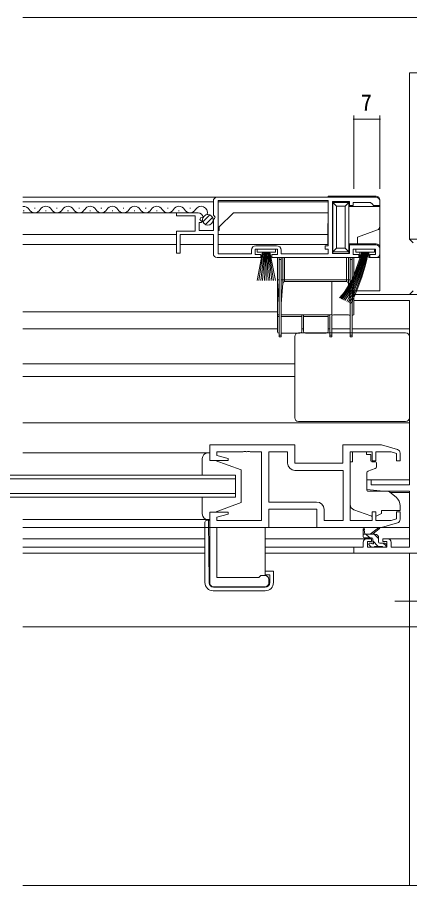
# Model space of a CAD drawing. Units: millimetres, scale not verified. Extents: x -594 to 539, y -420 to 386.
# Drawn here: x 251.5 to 357.6, y -262.5 to -27.5 of the extents above; entities that cross this region are included whole.
import ezdxf
from ezdxf.enums import TextEntityAlignment as Align

# ---------------------------------------------------------------- set-up
doc = ezdxf.new("R2010")
doc.units = ezdxf.units.MM
doc.header["$LTSCALE"] = 2
doc.linetypes.add('CHAIN2', pattern=[12, 9, -1, 1, -1])
for name, color, linetype, lineweight in [('0-3_YKK_11', 7, 'Continuous', 9), ('0-4_YKK_12', 2, 'Continuous', 9), ('0-5_YKK_13', 4, 'Continuous', 9), ('0-6_YKK_D', 6, 'Continuous', 9), ('0-7_YSS_K', 3, 'Continuous', 9)]:
    doc.layers.add(name, color=color, linetype=linetype, lineweight=lineweight)
doc.styles.add('ＭＳ ゴシック', font='')
doc.styles.get('ＭＳ ゴシック').set_extended_font_data('MS Gothic')

msp = doc.modelspace()

# ---------------------------------------------------------------- linework, layer by layer
at = {"layer": '0-3_YKK_11'}
for p, q in [((304.49, -81.02), (304.49, -77.188)), ((305.49, -76.188), (348.49, -76.188)), ((335.49, -77.088), (305.79, -77.088)), ((305.79, -77.088), (305.79, -91.488)), ((335.49, -77.088), (305.79, -77.088)), ((335.49, -89.288), (335.49, -77.088)), ((336.69, -77.288), (336.69, -91.388)), ((341.29, -77.288), (336.69, -77.288)), ((341.29, -78.388), (341.29, -77.288)), ((349.49, -77.188), (349.49, -78.388)), ((342.29, -78.388), (341.29, -78.388)), ((342.29, -77.588), (342.29, -78.388)), ((346.99, -77.588), (342.29, -77.588)), ((347.49, -78.088), (346.99, -77.588)), ((347.79, -78.388), (347.49, -78.088)), ((349.49, -78.388), (347.79, -78.388)), ((294.49, -80.388), (300.395, -80.388)), ((294.49, -81.188), (294.49, -80.388)), ((299.59, -81.188), (294.49, -81.188)), ((299.59, -85.388), (299.59, -81.188)), ((301.12, -81.696), (300.849, -82.164)), ((300.849, -82.164), (301.415, -82.73)), ((301.439, -81.781), (301.12, -81.696)), ((301.689, -81.57), (301.439, -81.781)), ((304.944, -81.56), (304.49, -81.02)), ((304.49, -82.188), (304.79, -81.888)), ((304.49, -85.188), (304.49, -82.188)), ((304.79, -81.888), (304.944, -81.56)), ((300.69, -82.988), (300.69, -85.188)), ((301.308, -82.988), (300.69, -82.988)), ((301.415, -82.73), (301.308, -82.988)), ((294.49, -85.388), (299.59, -85.388)), ((294.49, -91.288), (294.49, -85.388)), ((295.49, -86.288), (295.49, -91.288)), ((304.49, -86.288), (295.49, -86.288)), ((300.69, -85.188), (304.49, -85.188)), ((304.49, -91.488), (304.49, -86.288)), ((315.99, -89.288), (321.59, -89.288)), ((334.69, -89.288), (335.49, -89.288)), ((334.69, -90.188), (334.69, -89.288)), ((341.29, -89.088), (348.49, -89.088)), ((341.29, -91.388), (341.29, -89.088)), ((295.49, -91.288), (294.49, -91.288)), ((305.79, -91.488), (314.79, -91.488)), ((314.79, -91.488), (314.79, -90.488)), ((315.79, -90.188), (315.79, -91.688)), ((321.79, -90.188), (315.79, -90.188)), ((321.79, -91.688), (321.79, -90.188)), ((322.79, -90.488), (322.79, -91.488)), ((322.79, -91.488), (335.49, -91.488)), ((335.49, -90.188), (334.69, -90.188)), ((335.49, -91.488), (335.49, -90.188)), ((336.69, -91.388), (341.29, -91.388)), ((342.29, -90.188), (342.29, -91.688)), ((348.29, -90.188), (342.29, -90.188)), ((348.29, -91.688), (348.29, -90.188)), ((349.49, -90.088), (349.49, -91.488)), ((317.29, -92.488), (305.49, -92.488)), ((315.79, -91.688), (317.29, -91.688)), ((317.29, -91.688), (317.29, -92.488)), ((320.29, -91.688), (321.79, -91.688)), ((320.29, -92.488), (320.29, -91.688)), ((343.79, -92.488), (320.29, -92.488)), ((342.29, -91.688), (343.79, -91.688)), ((343.79, -91.688), (343.79, -92.488)), ((346.79, -91.688), (348.29, -91.688)), ((346.79, -92.488), (346.79, -91.688)), ((348.49, -92.488), (346.79, -92.488)), ((342.49, -102.488), (342.49, -104.118)), ((367.49, -102.488), (342.49, -102.488)), ((342.49, -104.118), (357.49, -104.118)), ((357.49, -104.118), (357.49, -153.988)), ((303.49, -143.188), (303.49, -147.388)), ((326.49, -143.188), (303.49, -143.188)), ((326.49, -148.188), (326.49, -143.188)), ((339.49, -143.188), (339.49, -148.188)), ((349.99, -143.188), (339.49, -143.188)), ((354.278, -144.474), (349.99, -143.188)), ((305.42, -145.118), (312.532, -145.118)), ((305.42, -146.035), (305.42, -145.118)), ((312.532, -145.118), (312.715, -144.998)), ((312.715, -144.998), (313.265, -144.998)), ((313.265, -144.998), (313.448, -145.118)), ((313.448, -145.118), (313.532, -145.118)), ((313.532, -145.118), (313.715, -144.998)), ((313.715, -144.998), (314.265, -144.998)), ((314.265, -144.998), (314.448, -145.118)), ((314.448, -145.118), (317.49, -145.118)), ((317.49, -145.118), (317.49, -163.658)), ((319.49, -145.118), (319.49, -158.658)), ((324.56, -145.118), (319.49, -145.118)), ((324.56, -148.118), (324.56, -145.118)), ((341.49, -145.118), (347.39, -145.118)), ((341.49, -163.658), (341.49, -145.118)), ((347.39, -145.118), (347.39, -147.488)), ((348.39, -145.118), (352.595, -145.118)), ((348.39, -147.488), (348.39, -145.118)), ((352.595, -145.118), (353.99, -145.537)), ((353.99, -145.537), (353.99, -147.488)), ((354.99, -147.488), (354.99, -145.432)), ((303.49, -147.388), (308.451, -147.388)), ((308.52, -146.866), (305.42, -146.035)), ((308.451, -147.388), (308.52, -146.866)), ((347.39, -147.488), (348.39, -147.488)), ((353.99, -147.488), (354.99, -147.488)), ((339.49, -148.188), (326.49, -148.188)), ((339.56, -150.118), (326.56, -150.118)), ((339.56, -163.658), (339.56, -150.118)), ((339.56, -163.658), (339.56, -150.118)), ((345.99, -152.688), (345.99, -155.295)), ((347.19, -152.688), (345.99, -152.688)), ((347.19, -153.988), (347.19, -152.688)), ((357.49, -153.988), (347.19, -153.988)), ((345.99, -155.295), (350.49, -155.688)), ((350.49, -155.688), (357.49, -155.688)), ((357.49, -155.688), (357.49, -170.858)), ((319.49, -158.658), (332.42, -158.658)), ((303.49, -161.388), (303.49, -180.588)), ((308.451, -161.388), (303.49, -161.388)), ((305.42, -162.741), (308.52, -161.911)), ((308.52, -161.911), (308.451, -161.388)), ((319.49, -160.588), (332.49, -160.588)), ((319.49, -165.588), (319.49, -160.588)), ((332.49, -160.588), (332.49, -165.588)), ((334.42, -160.658), (334.42, -163.658)), ((347.39, -161.288), (347.39, -163.658)), ((348.39, -161.288), (347.39, -161.288)), ((348.39, -163.658), (348.39, -161.288)), ((353.99, -161.288), (353.99, -163.24)), ((354.99, -161.288), (353.99, -161.288)), ((354.99, -163.344), (354.99, -161.288)), ((305.42, -163.658), (305.42, -162.741)), ((317.49, -163.658), (305.42, -163.658)), ((334.42, -163.658), (339.56, -163.658)), ((347.39, -163.658), (341.49, -163.658)), ((352.595, -163.658), (348.39, -163.658)), ((349.99, -165.588), (354.278, -164.302)), ((353.99, -163.24), (352.595, -163.658)), ((305.42, -165.588), (319.49, -165.588)), ((305.42, -179.088), (305.42, -165.588)), ((332.49, -165.588), (349.99, -165.588)), ((347.29, -168.588), (345.99, -168.588)), ((347.29, -169.388), (347.29, -168.588)), ((350.29, -168.588), (350.29, -169.388)), ((351.59, -168.588), (350.29, -168.588)), ((342.49, -170.858), (342.49, -172.488)), ((344.99, -170.858), (342.49, -170.858)), ((344.99, -169.588), (344.99, -170.858)), ((346.19, -169.388), (347.29, -169.388)), ((346.19, -170.858), (346.19, -169.388)), ((351.39, -170.858), (346.19, -170.858)), ((350.29, -169.388), (351.39, -169.388)), ((351.39, -169.388), (351.39, -170.858)), ((352.59, -170.858), (352.59, -169.588)), ((357.49, -170.858), (352.59, -170.858)), ((342.49, -172.488), (367.49, -172.488)), ((357.49, -172.488), (367.49, -172.488)), ((357.49, -192.488), (357.49, -172.488)), ((317.29, -178.588), (316.99, -178.888)), ((318.49, -178.588), (317.29, -178.588)), ((316.79, -179.088), (305.42, -179.088)), ((316.99, -178.888), (316.79, -179.088)), ((319.49, -180.588), (319.49, -179.588)), ((304.49, -181.588), (318.49, -181.588)), ((360.49, -192.488), (357.49, -192.488))]:
    msp.add_line(p, q, dxfattribs=at)
for centre, radius, start, end in [((305.49, -77.188), 1, 90, 179.99998), ((348.49, -77.188), 1, 0, 89.99998), ((300.395, -81.688), 1.3, 5.2159, 90.00002), ((315.99, -90.488), 1.2, 90, 179.99998), ((321.59, -90.488), 1.2, 0, 89.99998), ((348.49, -90.088), 1, 0, 89.99998), ((305.49, -91.488), 1, 180, 269.99998), ((348.49, -91.488), 1, 270, 359.99998), ((353.99, -145.432), 1, 359.99995, 73.30074), ((326.56, -148.118), 2, 180, 269.99998), ((332.42, -160.658), 2, 0, 89.99998), ((353.99, -163.344), 1, 286.69925, 0.00003), ((345.99, -169.588), 1, 90, 179.99998), ((351.59, -169.588), 1, 0, 89.99998), ((318.49, -179.588), 1, 0, 89.99998), ((304.49, -180.588), 1, 180, 269.99998), ((318.49, -180.588), 1, 270, 359.99998)]:
    msp.add_arc(centre, radius, start, end, dxfattribs=at)
at = {"layer": '0-4_YKK_12'}
for p, q in [((252.99, -27.49), (374.49, -27.49)), ((252.99, -76.188), (305.49, -76.188)), ((252.99, -77.388), (304.49, -77.388)), ((305.79, -77.388), (335.49, -77.388)), ((335.491, -77.378), (335.489, -89.023)), ((253.086, -79.888), (253.286, -79.888)), ((256.086, -79.128), (256.286, -79.128)), ((259.086, -79.888), (259.286, -79.888)), ((262.086, -79.128), (262.286, -79.128)), ((265.086, -79.888), (265.286, -79.888)), ((268.086, -79.128), (268.286, -79.128)), ((271.086, -79.888), (271.286, -79.888)), ((274.086, -79.128), (274.286, -79.128)), ((277.086, -79.888), (277.286, -79.888)), ((280.086, -79.128), (280.286, -79.128)), ((283.086, -79.888), (283.286, -79.888)), ((286.086, -79.128), (286.286, -79.128)), ((289.086, -79.888), (289.286, -79.888)), ((292.086, -79.128), (292.286, -79.128)), ((295.086, -79.888), (295.286, -79.888)), ((298.086, -79.128), (298.286, -79.128)), ((252.99, -80.388), (299.495, -80.388)), ((306.09, -84.188), (309.89, -80.388)), ((309.89, -80.388), (335.49, -80.388)), ((306.09, -85.188), (306.09, -84.188)), ((252.99, -86.288), (294.49, -86.288)), ((306.09, -85.188), (305.79, -85.188)), ((305.79, -86.288), (335.49, -86.288)), ((252.99, -88.988), (294.49, -88.988)), ((295.49, -88.988), (304.49, -88.988)), ((305.79, -88.988), (335.489, -88.988)), ((321.79, -107.19), (252.99, -107.189)), ((252.99, -111.788), (321.79, -111.788)), ((328.39, -111.788), (328.89, -111.788)), ((335.49, -111.788), (335.99, -111.788)), ((336.49, -111.788), (341.49, -111.788)), ((341.99, -111.788), (357.49, -111.788)), ((252.99, -121.288), (326.49, -121.288)), ((252.99, -124.688), (326.49, -124.688)), ((252.99, -137.188), (357.49, -137.188)), ((310.49, -151.388), (245.99, -151.388)), ((245.99, -152.388), (310.49, -152.388)), ((310.49, -157.388), (310.49, -151.388)), ((345.99, -152.688), (357.49, -152.688)), ((310.49, -156.388), (245.99, -156.388)), ((245.99, -157.388), (310.49, -157.388)), ((352.367, -156.088), (357.49, -156.088)), ((252.99, -165.588), (310.99, -165.588)), ((252.99, -168.588), (302.225, -168.588)), ((318.525, -168.588), (345.99, -168.588)), ((351.59, -168.588), (357.49, -168.588)), ((302.225, -170.858), (252.99, -170.858)), ((342.79, -170.858), (318.525, -170.858)), ((252.99, -172.488), (302.225, -172.488)), ((318.525, -172.488), (342.79, -172.488)), ((252.99, -192.488), (357.787, -192.488))]:
    msp.add_line(p, q, dxfattribs=at)
for centre, start, end in [((253.186, -80.347), 29.20253, 96.53072), ((256.186, -78.67), 209.20253, 330.79745), ((259.186, -80.347), 29.20253, 150.79745), ((262.186, -78.67), 209.20253, 330.79745), ((265.186, -80.347), 29.20253, 150.79745), ((268.186, -78.67), 209.20253, 330.79745), ((271.186, -80.347), 29.20253, 150.79745), ((274.186, -78.67), 209.20253, 330.79745), ((277.186, -80.347), 29.20253, 150.79745), ((280.186, -78.67), 209.20253, 330.79745), ((283.186, -80.347), 29.20253, 150.79745), ((286.186, -78.67), 209.20253, 330.79745), ((289.186, -80.347), 29.20253, 150.79745), ((292.186, -78.67), 209.20253, 330.79745), ((295.186, -80.347), 29.20253, 150.79745), ((298.186, -78.67), 209.20253, 330.79745), ((301.186, -80.347), 343.52284, 150.79745)]:
    msp.add_arc(centre, 1.718, start, end, dxfattribs=at)
at = {"layer": '0-5_YKK_13'}
for p, q in [((335.49, -76.188), (335.49, -75.888)), ((335.49, -75.888), (348.49, -75.888)), ((336.79, -77.365), (336.79, -77.588)), ((341.09, -77.588), (341.09, -77.305)), ((349.49, -76.888), (349.49, -78.688)), ((341.09, -77.588), (336.79, -77.588)), ((336.79, -77.588), (337.79, -78.588)), ((337.79, -78.588), (340.09, -78.588)), ((337.79, -89.988), (337.79, -78.588)), ((340.09, -78.588), (341.09, -77.588)), ((340.09, -78.588), (340.09, -89.988)), ((341.09, -90.988), (341.09, -77.588)), ((341.09, -78.688), (349.49, -78.688)), ((349.49, -78.688), (349.49, -84.088)), ((301.666, -82.848), (303.564, -80.95)), ((302.348, -83.581), (304.297, -81.632)), ((348.49, -88.788), (343.49, -88.788)), ((316.29, -90.188), (316.29, -91.038)), ((321.29, -90.188), (316.29, -90.188)), ((317.79, -91.038), (316.29, -98.688)), ((316.29, -91.038), (321.29, -91.038)), ((316.79, -98.688), (317.99, -91.038)), ((318.19, -91.038), (317.29, -98.688)), ((317.79, -98.688), (318.39, -91.038)), ((318.59, -91.038), (318.29, -98.688)), ((318.79, -98.688), (318.79, -91.038)), ((318.99, -91.038), (319.29, -98.688)), ((319.79, -98.688), (319.19, -91.038)), ((319.39, -91.038), (320.29, -98.688)), ((320.79, -98.688), (319.59, -91.038)), ((319.79, -91.038), (321.29, -98.688)), ((321.29, -91.038), (321.29, -90.188)), ((336.79, -90.988), (336.79, -91.312)), ((336.79, -90.988), (341.09, -90.988)), ((340.09, -89.988), (337.79, -89.988)), ((340.09, -89.988), (341.09, -90.988)), ((341.09, -91.371), (341.09, -90.988)), ((343.04, -90.188), (348.04, -90.188)), ((343.04, -91.038), (343.04, -90.188)), ((348.04, -91.038), (343.04, -91.038)), ((344.68, -91.038), (343.596, -94.31)), ((344.881, -91.038), (343.81, -94.342)), ((345.08, -91.038), (344.032, -94.367)), ((344.09, -92.488), (344.09, -91.038)), ((345.28, -91.038), (344.254, -94.381)), ((345.48, -91.038), (344.47, -94.38)), ((345.681, -91.038), (344.699, -94.398)), ((345.88, -91.038), (344.952, -94.415)), ((346.081, -91.038), (345.161, -94.421)), ((346.28, -91.038), (345.408, -94.444)), ((346.48, -91.038), (345.619, -94.455)), ((346.49, -91.038), (346.49, -92.488)), ((348.04, -90.188), (348.04, -91.038)), ((321.79, -92.488), (322.29, -92.488)), ((321.79, -98.488), (321.79, -92.488)), ((322.29, -92.488), (322.29, -92.988)), ((322.29, -92.988), (322.29, -113.488)), ((322.29, -92.988), (322.79, -92.988)), ((322.79, -113.488), (322.79, -92.988)), ((323.75, -92.488), (323.252, -92.488)), ((323.75, -92.488), (340.53, -92.488)), ((323.75, -98.488), (323.75, -92.488)), ((341.028, -92.488), (341.49, -92.488)), ((341.028, -98.488), (341.028, -92.488)), ((341.49, -92.488), (341.49, -92.988)), ((341.49, -92.988), (341.49, -113.488)), ((341.49, -92.988), (341.99, -92.988)), ((341.99, -92.488), (342.49, -92.488)), ((341.99, -113.488), (341.99, -92.988)), ((342.49, -92.488), (344.09, -92.488)), ((342.49, -98.488), (342.49, -92.488)), ((346.49, -92.488), (349.49, -92.488)), ((343.596, -94.31), (342.352, -97.492)), ((343.81, -94.342), (342.571, -97.552)), ((344.032, -94.367), (342.812, -97.6)), ((344.254, -94.381), (343.048, -97.628)), ((344.47, -94.38), (343.293, -97.639)), ((344.699, -94.398), (343.562, -97.686)), ((344.952, -94.415), (343.866, -97.724)), ((345.161, -94.421), (344.107, -97.75)), ((345.408, -94.444), (344.393, -97.798)), ((345.619, -94.455), (344.637, -97.83)), ((321.79, -98.488), (322.29, -98.488)), ((321.79, -98.488), (321.79, -98.988)), ((323.252, -98.488), (323.75, -98.488)), ((340.53, -98.488), (323.75, -98.488)), ((323.75, -98.988), (323.75, -98.488)), ((340.53, -98.488), (341.028, -98.488)), ((340.53, -98.488), (340.53, -98.988)), ((342.352, -97.492), (341.621, -99.023)), ((342.571, -97.552), (341.836, -99.092)), ((342.812, -97.6), (342.084, -99.151)), ((343.562, -97.686), (342.115, -100.83)), ((343.048, -97.628), (342.323, -99.185)), ((343.866, -97.724), (342.462, -100.906)), ((343.293, -97.639), (342.59, -99.212)), ((344.107, -97.75), (342.785, -100.987)), ((344.393, -97.798), (343.093, -101.09)), ((344.637, -97.83), (343.41, -101.142)), ((321.79, -107.988), (321.79, -98.988)), ((321.79, -98.988), (322.29, -104.988)), ((322.79, -104.988), (323.252, -99.447)), ((323.75, -98.988), (340.53, -98.988)), ((340.791, -100.498), (339.833, -101.921)), ((340.996, -100.574), (340.022, -102.005)), ((341.249, -100.642), (340.278, -102.077)), ((341.485, -100.683), (340.506, -102.15)), ((341.621, -99.023), (340.791, -100.498)), ((341.783, -100.733), (340.838, -102.259)), ((341.836, -99.092), (340.996, -100.574)), ((341.028, -99.447), (341.49, -104.988)), ((342.115, -100.83), (341.205, -102.399)), ((342.084, -99.151), (341.249, -100.642)), ((342.323, -99.185), (341.485, -100.683)), ((342.462, -100.906), (341.582, -102.541)), ((342.59, -99.212), (341.783, -100.733)), ((342.785, -100.987), (341.957, -102.677)), ((341.99, -104.988), (342.49, -98.988)), ((339.833, -101.921), (338.642, -103.423)), ((340.022, -102.005), (338.839, -103.517)), ((340.278, -102.077), (339.065, -103.636)), ((340.506, -102.15), (339.323, -103.766)), ((340.838, -102.259), (339.7, -103.956)), ((341.205, -102.399), (340.085, -104.15)), ((341.582, -102.541), (340.544, -104.381)), ((341.957, -102.677), (340.96, -104.59)), ((342.285, -102.84), (341.344, -104.784)), ((342.639, -102.918), (341.705, -104.966)), ((343.093, -101.09), (342.285, -102.84)), ((342.49, -107.988), (342.49, -101.488)), ((343.41, -101.142), (342.639, -102.918)), ((321.79, -107.988), (321.79, -108.488)), ((321.79, -107.988), (322.29, -107.988)), ((322.79, -107.988), (328.39, -107.988)), ((328.39, -108.488), (328.39, -107.988)), ((328.89, -107.988), (335.49, -107.988)), ((335.49, -108.488), (335.49, -107.988)), ((340.99, -107.988), (336.99, -107.988)), ((321.79, -108.488), (322.29, -108.488)), ((321.79, -108.488), (321.79, -112.488)), ((322.79, -108.488), (328.39, -108.488)), ((328.39, -112.488), (328.39, -108.488)), ((328.89, -112.488), (328.89, -108.488)), ((328.89, -108.488), (335.49, -108.488)), ((335.49, -108.488), (335.49, -112.488)), ((335.99, -108.488), (335.99, -113.488)), ((336.49, -113.488), (336.49, -108.488)), ((322.29, -113.488), (322.29, -113.988)), ((322.79, -113.488), (322.29, -113.488)), ((322.29, -113.988), (322.79, -113.988)), ((327.89, -112.988), (322.79, -112.988)), ((322.79, -113.988), (322.79, -113.488)), ((326.49, -113.888), (326.49, -135.888)), ((356.49, -112.888), (327.49, -112.888)), ((334.99, -112.988), (329.39, -112.988)), ((335.99, -113.488), (335.99, -113.988)), ((336.49, -113.488), (335.99, -113.488)), ((335.99, -113.988), (336.49, -113.988)), ((336.49, -113.988), (336.49, -113.488)), ((341.49, -113.488), (341.49, -113.988)), ((341.49, -113.988), (341.99, -113.988)), ((357.49, -135.888), (357.49, -113.888)), ((327.49, -136.888), (356.49, -136.888)), ((252.99, -145.388), (303.49, -145.388)), ((302.99, -145.388), (303.49, -145.388)), ((303.49, -145.388), (303.49, -147.388)), ((342.09, -145.118), (342.09, -145.788)), ((345.89, -145.118), (342.09, -145.118)), ((345.89, -145.118), (345.89, -145.788)), ((301.49, -151.388), (301.49, -146.888)), ((303.49, -147.388), (304.99, -147.388)), ((304.99, -147.388), (311.99, -149.988)), ((341.49, -159.343), (341.49, -147.788)), ((342.09, -147.788), (341.49, -147.788)), ((342.09, -146.788), (342.09, -145.788)), ((342.09, -147.788), (342.09, -146.788)), ((345.89, -145.788), (347.06, -145.788)), ((347.06, -146.788), (347.06, -145.788)), ((347.06, -146.788), (347.06, -147.488)), ((347.36, -147.788), (348.29, -147.788)), ((311.99, -149.988), (311.99, -158.788)), ((348.261, -149.608), (346.261, -150.336)), ((348.59, -148.088), (348.59, -149.138)), ((345.99, -150.785), (345.99, -155.391)), ((301.49, -161.888), (301.49, -157.388)), ((346.207, -155.69), (351.593, -155.737)), ((352.227, -155.971), (353.919, -157.39)), ((304.99, -161.388), (311.99, -158.788)), ((354.99, -159.688), (354.99, -160.988)), ((303.49, -161.388), (303.49, -163.388)), ((304.99, -161.388), (303.49, -161.388)), ((347.118, -162.429), (342.481, -160.754)), ((348.684, -162.395), (349.99, -161.785)), ((349.99, -160.988), (349.99, -161.288)), ((354.99, -160.988), (349.99, -160.988)), ((349.99, -161.288), (349.99, -161.785)), ((252.99, -163.388), (303.49, -163.388)), ((302.225, -180.488), (302.225, -164.088)), ((302.725, -163.588), (303.54, -163.588)), ((303.49, -163.388), (302.99, -163.388)), ((303.355, -180.499), (303.208, -163.588)), ((318.525, -178.388), (318.525, -165.588)), ((318.99, -165.588), (339.99, -165.588)), ((325.99, -165.588), (339.99, -165.588)), ((344.99, -168.058), (344.99, -166.059)), ((345.29, -166.232), (345.489, -167.358)), ((346.89, -167.358), (349.108, -165.676)), ((347.49, -167.358), (349.31, -165.957)), ((349.917, -165.588), (357.49, -165.588)), ((349.917, -165.588), (357.49, -165.588)), ((348.19, -167.358), (344.99, -167.358)), ((347.29, -168.358), (345.29, -168.358)), ((346.765, -168.358), (345.765, -167.358)), ((347.59, -169.297), (347.59, -168.658)), ((349.065, -170.658), (347.59, -169.184)), ((349.19, -168.538), (348.01, -167.358)), ((349.19, -169.458), (349.19, -168.358)), ((347.078, -170.77), (346.578, -170.27)), ((346.79, -169.758), (347.129, -169.758)), ((347.89, -170.858), (347.29, -170.858)), ((350.19, -170.658), (348.09, -170.658)), ((349.49, -169.758), (350.89, -169.758)), ((350.89, -170.858), (350.39, -170.858)), ((351.19, -170.538), (350.41, -169.758)), ((351.19, -170.058), (351.19, -170.558)), ((320.225, -177.388), (318.525, -177.388)), ((318.525, -178.388), (319.725, -178.388)), ((319.725, -178.388), (319.725, -180.488)), ((318.525, -182.688), (304.425, -182.688)), ((318.525, -181.688), (304.555, -181.688))]:
    msp.add_line(p, q, dxfattribs=at)
at = {"layer": '0-5_YKK_13', "linetype": 'CHAIN2'}
msp.add_line((365.928, -185.488), (353.557, -185.488), dxfattribs=at)
at = {"layer": '0-5_YKK_13'}
for points in [[(336.79, -77.588), (336.79, -90.988), (337.79, -89.988)], [(349.49, -84.088), (349.49, -89.788), (349.49, -92.488)], [(348.832, -85.028), (343.49, -86.972), (343.49, -88.788), (341.09, -88.788)], [(322.79, -92.988), (322.79, -92.488), (322.29, -92.488)], [(322.79, -92.488), (323.252, -92.488), (323.252, -98.488)], [(341.028, -92.488), (340.53, -92.488), (340.53, -98.488)], [(341.99, -92.988), (341.99, -92.488), (341.49, -92.488)], [(349.49, -92.488), (349.49, -101.488), (342.49, -101.488)], [(322.79, -98.488), (323.252, -98.488), (323.252, -99.447)], [(341.028, -99.447), (341.028, -98.488), (341.49, -98.488)], [(341.99, -98.488), (342.49, -98.488), (342.49, -98.988)], [(335.49, -107.988), (336.49, -107.988), (336.49, -98.988)], [(328.39, -107.988), (328.89, -107.988), (328.89, -108.488)], [(341.99, -113.988), (341.99, -113.488), (341.49, -113.488)], [(320.225, -177.388), (320.725, -177.388), (320.725, -180.488)]]:
    msp.add_lwpolyline(points, dxfattribs=at)
msp.add_circle((303.004, -82.288), 1.45, dxfattribs=at)
for centre, radius, start, end in [((348.49, -76.888), 1, 0, 90), ((348.49, -84.088), 1, 290, 0), ((348.49, -89.788), 1, 0, 90), ((323.75, -99.488), 0.5, 90, 175.23634), ((340.53, -99.488), 0.5, 4.76364, 90), ((335.49, -108.488), 0.5, 0, 90), ((336.99, -108.488), 0.5, 90, 180), ((340.99, -108.488), 0.5, 0, 90), ((342.49, -108.488), 0.5, 90, 180), ((322.29, -112.488), 0.5, 180, 270), ((327.89, -112.488), 0.5, 270, 0), ((329.39, -112.488), 0.5, 180, 270), ((334.99, -112.488), 0.5, 270, 0), ((327.49, -113.888), 1, 90, 180), ((356.49, -113.888), 1, 0, 90), ((327.49, -135.888), 1, 180, 270), ((356.49, -135.888), 1, 270, 0), ((302.99, -146.888), 1.5, 90, 180), ((347.36, -147.488), 0.3, 180, 270), ((348.29, -148.088), 0.3, 0, 90), ((346.49, -150.785), 0.5, 110, 180), ((348.09, -149.138), 0.5, 290, 0), ((346.29, -155.391), 0.3, 180, 269.5), ((351.585, -156.737), 1, 50, 89.5), ((351.99, -159.688), 3, 0, 50), ((342.99, -159.343), 1.5, 180, 250.14673), ((302.99, -161.888), 1.5, 180, 270), ((302.725, -164.088), 0.5, 90, 180), ((347.458, -161.488), 1, 250.14673, 266.11316), ((348.261, -161.488), 1, 277.40692, 295), ((345.19, -166.059), 0.2, 300, 180), ((349.29, -165.758), 0.2, 275.58287, 155.58287), ((345.29, -168.058), 0.3, 180, 270), ((347.29, -168.658), 0.3, 0, 90), ((348.19, -168.358), 1, 0, 90), ((346.79, -170.058), 0.3, 90, 225), ((347.29, -170.558), 0.3, 225, 270), ((347.129, -170.058), 0.3, 33.05573, 90), ((347.59, -169.758), 0.25, 213.05573, 56.94426), ((347.89, -169.297), 0.3, 180, 236.94426), ((347.89, -170.658), 0.2, 270, 0), ((349.49, -169.458), 0.3, 180, 270), ((350.39, -170.658), 0.2, 180, 270), ((350.89, -170.058), 0.3, 0, 90), ((350.89, -170.558), 0.3, 270, 0), ((304.425, -180.488), 2.2, 180, 270), ((304.555, -180.488), 1.2, 180.49998, 270), ((318.525, -180.488), 1.2, 270, 0), ((318.525, -180.488), 2.2, 270, 0)]:
    msp.add_arc(centre, radius, start, end, dxfattribs=at)
at = {"layer": '0-6_YKK_D'}
for p, q in [((342.49, -73.888), (342.49, -54.043)), ((349.49, -73.888), (349.49, -54.043)), ((342.49, -55.043), (349.49, -55.043))]:
    msp.add_line(p, q, dxfattribs=at)
for centre, start, end in [((342.49, -55.043), 0, 180), ((342.49, -55.043), 180, 0), ((349.49, -55.043), 0, 180), ((349.49, -55.043), 180, 0)]:
    msp.add_arc(centre, 0.106, start, end, dxfattribs=at)
at = {"layer": '0-7_YSS_K'}
for p, q in [((358.49, -88.491), (357.49, -87.491)), ((364.49, -87.491), (357.49, -87.491)), ((358.49, -101.488), (357.49, -102.488)), ((357.49, -192.489), (360.49, -192.488)), ((357.49, -192.489), (357.49, -262.488)), ((357.49, -262.488), (252.99, -262.489)), ((357.49, -262.488), (382.49, -262.488))]:
    msp.add_line(p, q, dxfattribs=at)
msp.add_lwpolyline([(357.49, -87.491), (357.49, -42.491), (402.49, -42.491)], dxfattribs=at)

# ---------------------------------------------------------------- texts
at = {"layer": '0-6_YKK_D', "color": 7, "style": 'ＭＳ ゴシック'}
msp.add_text('7', height=4.399, dxfattribs=at).set_placement((344.39, -54.043), align=Align.BOTTOM_LEFT)

doc.saveas('drawing.dxf')
